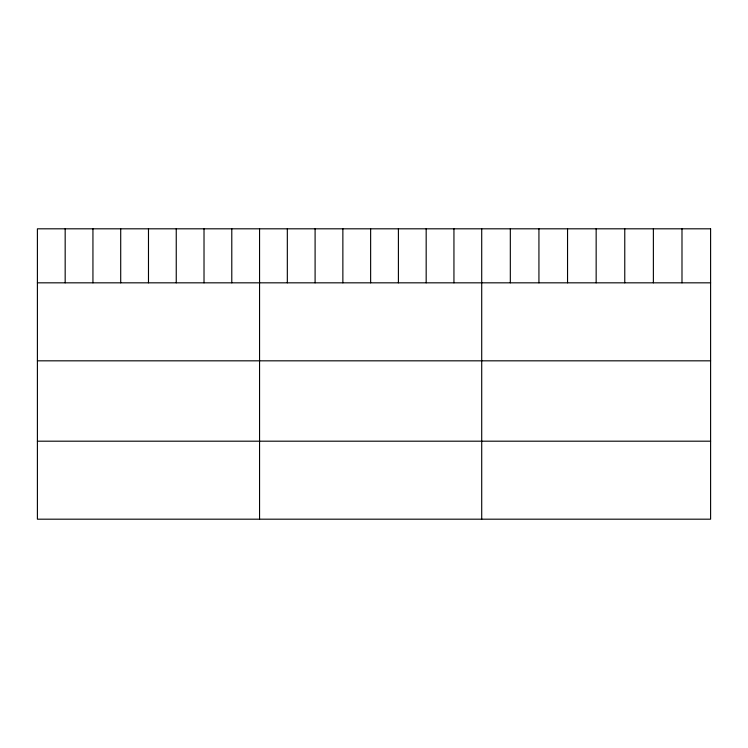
<?xml version="1.0" encoding="UTF-8"?>
<svg xmlns="http://www.w3.org/2000/svg" width="748" height="748" viewBox="0 0 748 748"><rect width="100%" height="100%" fill="white"/><g stroke="black" fill="none" stroke-linecap="round" stroke-linejoin="round"><path stroke-width="1.12" d="M37.4 282.828L710.6 282.828M37.4 360.826L710.6 360.826M37.4 441.189L710.6 441.189M681.989 228.813L681.989 282.828M653.378 228.813L653.378 282.828M624.767 228.813L624.767 282.828M596.156 228.813L596.156 282.828M567.545 228.813L567.545 282.828M538.934 228.813L538.934 282.828M510.323 228.813L510.323 282.828M481.712 228.813L481.712 519.187M453.943 228.813L453.943 282.828M426.173 228.813L426.173 282.828M398.404 228.813L398.404 282.828M370.634 228.813L370.634 282.828M342.865 228.813L342.865 282.828M315.095 228.813L315.095 282.828M287.326 228.813L287.326 282.828M259.556 228.813L259.556 519.187M231.787 228.813L231.787 282.828M204.017 228.813L204.017 282.828M176.248 228.813L176.248 282.828M148.478 228.813L148.478 282.828M120.709 228.813L120.709 282.828M92.939 228.813L92.939 282.828M65.169 228.813L65.169 282.828M710.6 228.813L37.4 228.813L37.4 519.187L710.6 519.187L710.6 228.813"/></g></svg>
